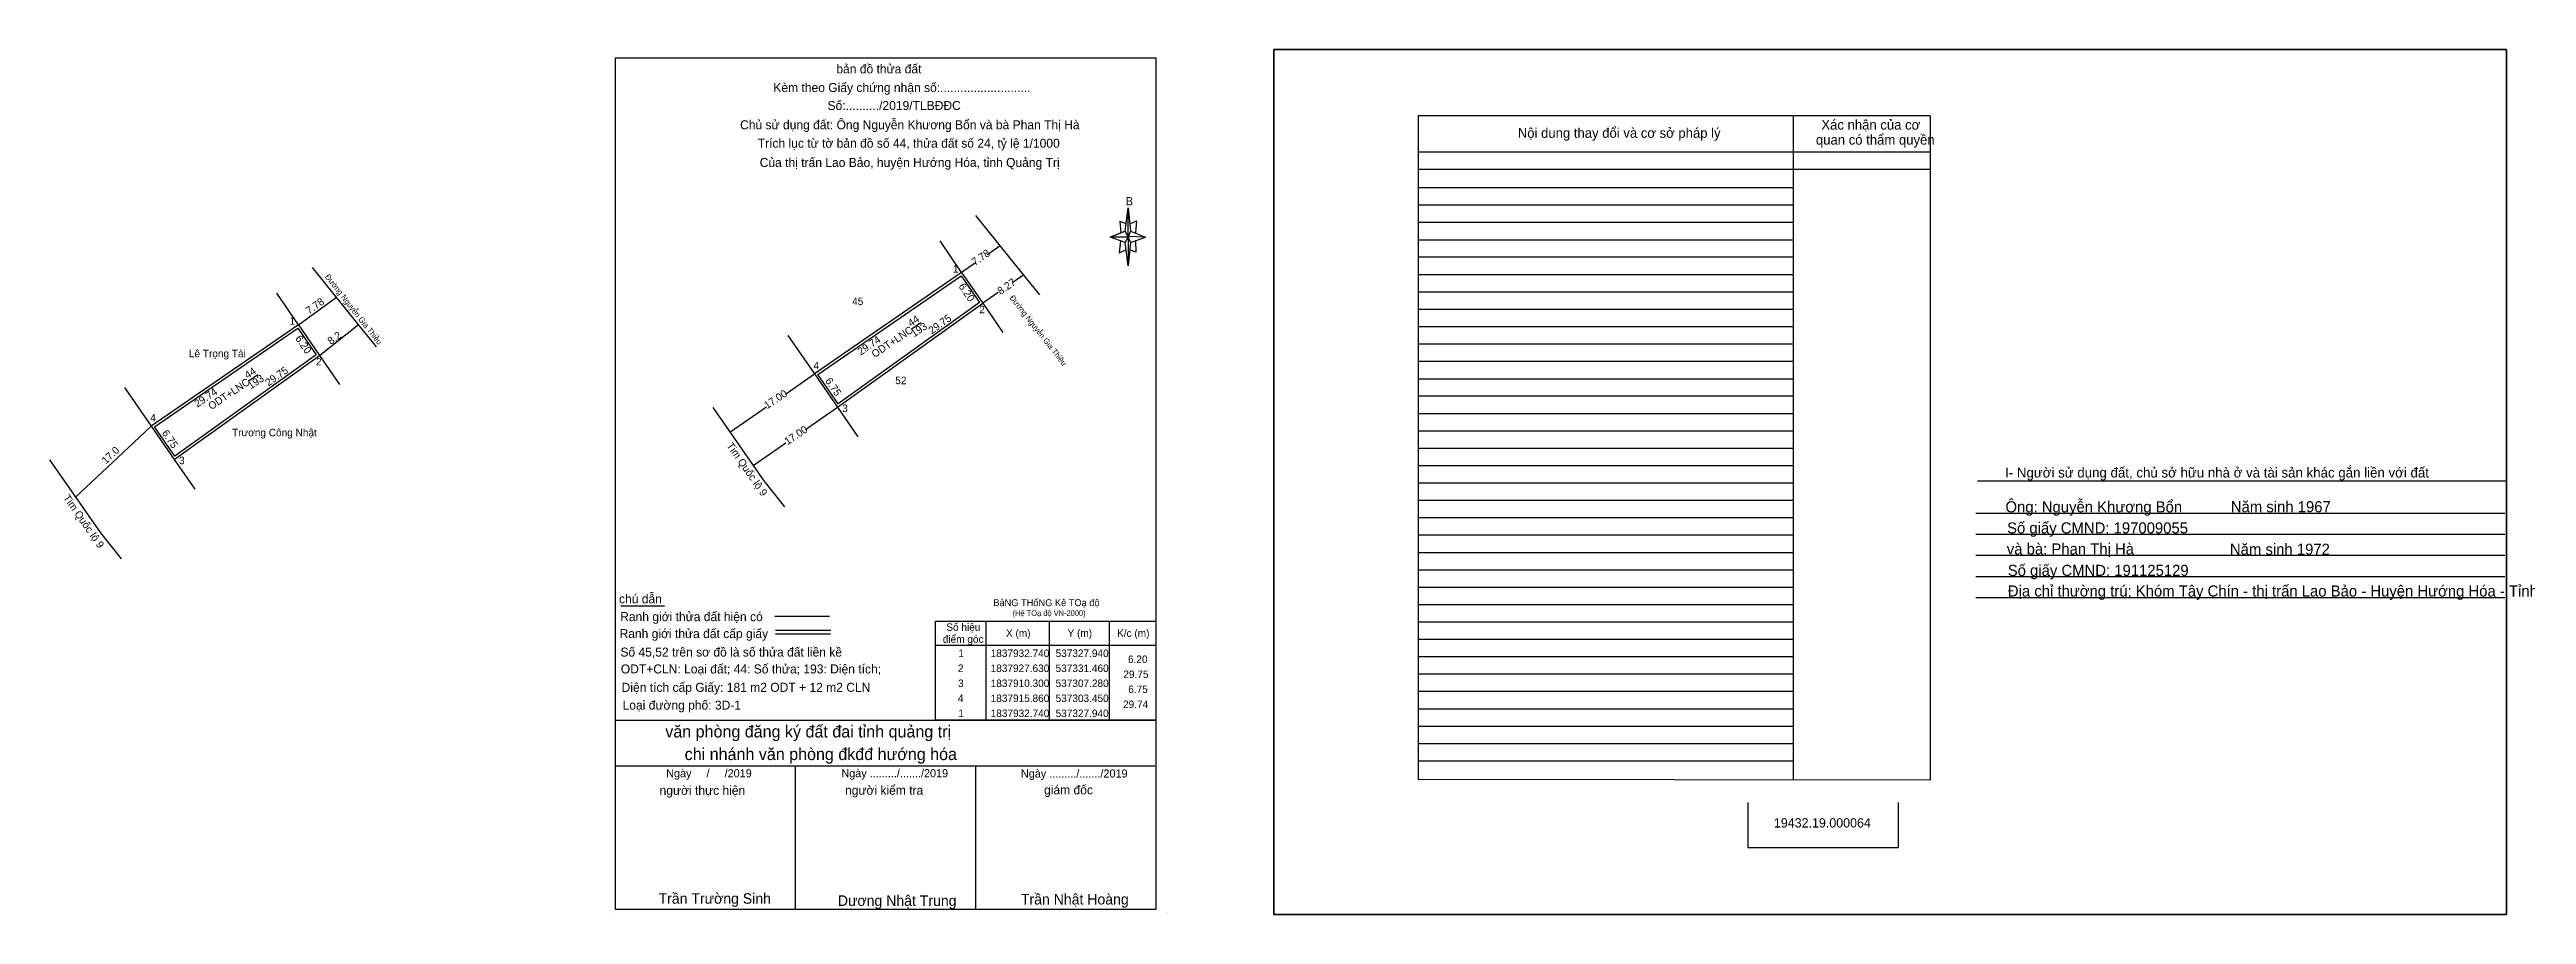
# Model space of a CAD drawing. Extents: x 317 to 537910, y -7 to 1837979.
# Drawn here: x 537286.5 to 537698.9, y 1837834.5 to 1837978.6 of the extents above; entities that cross this region are included whole.
import ezdxf

# ---------------------------------------------------------------- set-up
doc = ezdxf.new("R2010")
doc.units = 0
for name, color, linetype in [('Level 1', 7, 'Continuous'), ('Level 13', 7, 'Continuous'), ('Level 17', 7, 'Continuous'), ('Level 18', 7, 'Continuous'), ('Level 2', 7, 'Continuous'), ('Level 28', 7, 'Continuous'), ('Level 3', 7, 'Continuous'), ('Level 5', 7, 'Continuous'), ('Level 50', 7, 'Continuous'), ('Level 6', 7, 'Continuous'), ('Level 63', 7, 'Continuous')]:
    doc.layers.add(name, color=color, linetype=linetype)

msp = doc.modelspace()

# ---------------------------------------------------------------- linework, layer by layer
at = {"layer": 'Level 1'}
for p, q in [((537490.35, 1837978.56), (537695.55, 1837978.56)), ((537490.35, 1837834.56), (537490.35, 1837978.56)), ((537695.55, 1837978.56), (537695.55, 1837834.56)), ((537607.48, 1837906.74), (537695.54, 1837906.74)), ((537607.19, 1837901.34), (537695.24, 1837901.34)), ((537607.19, 1837897.84), (537695.24, 1837897.84)), ((537607.19, 1837894.34), (537695.24, 1837894.34)), ((537607.19, 1837890.84), (537695.24, 1837890.84)), ((537607.19, 1837887.34), (537695.24, 1837887.34)), ((537569.26, 1837853.2), (537569.26, 1837845.7)), ((537594.24, 1837853.2), (537594.24, 1837845.7)), ((537569.26, 1837845.7), (537594.24, 1837845.7)), ((537695.55, 1837834.56), (537490.35, 1837834.56))]:
    msp.add_line(p, q, dxfattribs=at)
for points in [[(537490.35, 1837834.56), (537695.55, 1837834.56), (537695.55, 1837978.56), (537490.35, 1837978.56)], [(537490.35, 1837834.56), (537695.55, 1837834.56), (537695.55, 1837978.56), (537490.35, 1837978.56)], [(537438.26, 1837940.87), (537441.33, 1837936.42), (537417.8, 1837919.55), (537414.43, 1837924.45)], [(537327.84, 1837932.18), (537330.91, 1837927.73), (537307.38, 1837910.86), (537304.01, 1837915.76)]]:
    msp.add_lwpolyline(points, close=True, dxfattribs=at)
at = {"layer": 'Level 13'}
for points in [[(537429.97, 1837932.02), (537431.58, 1837933.12)], [(537319.55, 1837923.33), (537321.16, 1837924.43)]]:
    msp.add_lwpolyline(points, dxfattribs=at)
at = {"layer": 'Level 17'}
msp.add_line((537381.63, 1837885.95), (537388.87, 1837885.95), dxfattribs=at)
at = {"layer": 'Level 2'}
for p, q in [((537599.62, 1837967.52), (537514.35, 1837967.52)), ((537514.35, 1837967.52), (537514.35, 1837857)), ((537576.78, 1837967.52), (537576.81, 1837856.92)), ((537599.62, 1837967.52), (537599.57, 1837856.88)), ((537599.62, 1837961.48), (537514.46, 1837961.48)), ((537576.78, 1837955.52), (537514.34, 1837955.52)), ((537599.62, 1837958.6), (537514.46, 1837958.6)), ((537576.78, 1837952.64), (537514.34, 1837952.64)), ((537576.78, 1837952.64), (537514.35, 1837952.64)), ((537576.78, 1837949.74), (537514.35, 1837949.74)), ((537576.78, 1837946.84), (537514.35, 1837946.84)), ((537576.78, 1837943.96), (537514.35, 1837943.96)), ((537576.78, 1837941.06), (537514.35, 1837941.06)), ((537576.78, 1837938.18), (537514.35, 1837938.18)), ((537576.79, 1837935.28), (537514.35, 1837935.28)), ((537576.79, 1837932.38), (537514.35, 1837932.38)), ((537576.79, 1837929.5), (537514.35, 1837929.5)), ((537576.8, 1837926.6), (537514.35, 1837926.6)), ((537576.8, 1837923.7), (537514.35, 1837923.7)), ((537576.8, 1837920.82), (537514.35, 1837920.82)), ((537576.8, 1837917.92), (537514.35, 1837917.92)), ((537576.8, 1837915.04), (537514.35, 1837915.04)), ((537576.8, 1837912.14), (537514.35, 1837912.14)), ((537576.8, 1837909.24), (537514.35, 1837909.24)), ((537576.8, 1837906.36), (537514.35, 1837906.36)), ((537576.8, 1837903.46), (537514.35, 1837903.46)), ((537576.8, 1837900.56), (537514.35, 1837900.56)), ((537576.8, 1837897.68), (537514.35, 1837897.68)), ((537576.81, 1837894.78), (537514.35, 1837894.78)), ((537576.81, 1837891.88), (537514.35, 1837891.88)), ((537576.81, 1837889), (537514.35, 1837889)), ((537576.81, 1837886.1), (537514.35, 1837886.1)), ((537576.82, 1837883.22), (537514.35, 1837883.22)), ((537576.82, 1837880.32), (537514.35, 1837880.32)), ((537576.82, 1837877.42), (537514.35, 1837877.42)), ((537576.82, 1837874.54), (537514.35, 1837874.54)), ((537576.82, 1837871.64), (537514.35, 1837871.64)), ((537576.82, 1837868.74), (537514.35, 1837868.74)), ((537576.82, 1837865.86), (537514.35, 1837865.86)), ((537576.82, 1837862.96), (537514.35, 1837862.96)), ((537576.82, 1837860.08), (537514.35, 1837860.08)), ((537599.57, 1837856.88), (537514.35, 1837857))]:
    msp.add_line(p, q, dxfattribs=at)
at = {"layer": 'Level 3'}
for p, q in [((537448.24, 1837941.57), (537440.71, 1837950.94)), ((537438.36, 1837941.43), (537434.79, 1837946.7)), ((537440.62, 1837942.99), (537438.36, 1837941.43)), ((537444.79, 1837945.86), (537442.67, 1837944.4)), ((537337.82, 1837932.88), (537330.29, 1837942.25)), ((537438.36, 1837941.43), (537413.87, 1837924.55)), ((537438.36, 1837941.43), (537441.88, 1837936.32)), ((537448.69, 1837941.02), (537446.87, 1837939.77)), ((537451.38, 1837937.72), (537448.24, 1837941.57)), ((537327.94, 1837932.74), (537324.37, 1837938.01)), ((537417.7, 1837918.99), (537441.88, 1837936.32)), ((537444.44, 1837938.09), (537441.88, 1837936.32)), ((537441.88, 1837936.32), (537445.22, 1837931.47)), ((537327.94, 1837932.74), (537303.45, 1837915.86)), ((537327.94, 1837932.74), (537331.46, 1837927.63)), ((537340.96, 1837929.03), (537337.82, 1837932.88)), ((537409.4, 1837930.96), (537413.87, 1837924.55)), ((537307.28, 1837910.3), (537331.46, 1837927.63)), ((537331.46, 1837927.63), (537334.8, 1837922.78)), ((537409.01, 1837921.2), (537413.87, 1837924.55)), ((537298.98, 1837922.27), (537303.45, 1837915.86)), ((537399.78, 1837914.85), (537405.89, 1837919.05)), ((537412.34, 1837915.29), (537417.7, 1837918.99)), ((537417.7, 1837918.99), (537421.1, 1837914.05)), ((537303.45, 1837915.86), (537300.54, 1837913.13)), ((537300.54, 1837913.13), (537290.8, 1837903.99)), ((537307.28, 1837910.3), (537310.68, 1837905.36)), ((537403.64, 1837909.3), (537409.09, 1837913.06))]:
    msp.add_line(p, q, dxfattribs=at)
at = {"layer": 'Level 5'}
for p, q in [((537465.58, 1837948.32), (537466.08, 1837952.22)), ((537465.58, 1837948.32), (537463.08, 1837947.32)), ((537463.08, 1837947.32), (537465.58, 1837948.32)), ((537465.58, 1837946.42), (537463.08, 1837947.32)), ((537466.08, 1837947.32), (537463.08, 1837947.32)), ((537465.78, 1837949.52), (537464.68, 1837949.92)), ((537464.68, 1837949.92), (537464.88, 1837948.02)), ((537466.08, 1837947.32), (537465.58, 1837948.32)), ((537465.58, 1837948.32), (537466.48, 1837946.42)), ((537468.98, 1837947.32), (537466.08, 1837947.42)), ((537466.08, 1837947.42), (537466.08, 1837947.32)), ((537466.08, 1837947.32), (537466.48, 1837946.42)), ((537466.38, 1837949.52), (537467.48, 1837950.02)), ((537466.48, 1837948.32), (537468.98, 1837947.32)), ((537466.48, 1837946.42), (537468.98, 1837947.32)), ((537466.48, 1837946.42), (537468.98, 1837947.32)), ((537467.48, 1837950.02), (537467.28, 1837948.02)), ((537464.78, 1837946.72), (537464.58, 1837944.72)), ((537464.58, 1837944.72), (537465.68, 1837945.22)), ((537466.48, 1837946.42), (537466.08, 1837942.52)), ((537467.38, 1837944.82), (537466.38, 1837945.22)), ((537467.28, 1837946.72), (537467.38, 1837944.82)), ((537380.71, 1837866.88), (537470.71, 1837866.88)), ((537380.71, 1837859.28), (537470.51, 1837859.28)), ((537380.71, 1837859.28), (537470.51, 1837859.28)), ((537380.71, 1837859.28), (537470.51, 1837859.28)), ((537380.71, 1837835.38), (537380.71, 1837859.28)), ((537410.71, 1837835.38), (537410.71, 1837859.28)), ((537440.71, 1837835.38), (537440.71, 1837859.28)), ((537380.24, 1837834.61), (537380.24, 1837834.61)), ((537380.24, 1837834.61), (537380.24, 1837834.61)), ((537380.24, 1837834.61), (537380.24, 1837834.61)), ((537380.64, 1837834.54), (537380.64, 1837834.54)), ((537380.64, 1837834.54), (537380.64, 1837834.54)), ((537380.64, 1837834.54), (537380.64, 1837834.54)), ((537470.71, 1837835.38), (537380.71, 1837835.38))]:
    msp.add_line(p, q, dxfattribs=at)
for points in [[(537380.71, 1837977.18), (537470.71, 1837977.18), (537470.71, 1837835.38), (537380.71, 1837835.38)], [(537466.08, 1837952.22), (537466.48, 1837948.32), (537466.08, 1837947.32)], [(537466.08, 1837947.32), (537466.08, 1837942.52), (537465.58, 1837946.42)]]:
    msp.add_lwpolyline(points, close=True, dxfattribs=at)
at = {"layer": 'Level 50'}
for p, q in [((537327.94, 1837932.74), (537334.26, 1837937.3)), ((537331.48, 1837927.61), (537337.93, 1837932.75)), ((537413.87, 1837924.55), (537417.7, 1837918.99)), ((537396.93, 1837918.95), (537405.4, 1837906.77)), ((537303.45, 1837915.86), (537307.28, 1837910.3)), ((537286.51, 1837910.26), (537294.98, 1837898.08)), ((537405.4, 1837906.77), (537408.88, 1837902.43)), ((537294.98, 1837898.08), (537298.46, 1837893.74))]:
    msp.add_line(p, q, dxfattribs=at)
at = {"layer": 'Level 6'}
for p, q in [((537407.23, 1837884.21), (537416.37, 1837884.21)), ((537407.37, 1837881.9), (537416.57, 1837881.9)), ((537407.37, 1837881.28), (537416.51, 1837881.28)), ((537472.61, 1837834.88), (537472.61, 1837834.88)), ((537472.61, 1837834.88), (537472.61, 1837834.88)), ((537472.61, 1837834.88), (537472.61, 1837834.88))]:
    msp.add_line(p, q, dxfattribs=at)
at = {"layer": 'Level 63'}
for p, q in [((537442.41, 1837883.38), (537442.41, 1837866.88)), ((537452.91, 1837883.38), (537452.91, 1837866.88)), ((537462.91, 1837883.38), (537462.91, 1837866.88)), ((537434.01, 1837879.38), (537470.71, 1837879.38))]:
    msp.add_line(p, q, dxfattribs=at)
msp.add_lwpolyline([(537434.01, 1837883.38), (537470.71, 1837883.38), (537470.71, 1837866.88), (537434.01, 1837866.88)], close=True, dxfattribs=at)

# ---------------------------------------------------------------- texts
at = {"layer": 'Level 1'}
for s, height, p in [('BảNG THốNG Kê TOạ độ ', 1.15, (537443.63, 1837885.88)), ('(Hệ TOạ độ VN-2000)', 0.93, (537446.83, 1837884.26))]:
    msp.add_text(s, height=height, dxfattribs=at).set_placement(p)
at = {"layer": 'Level 13'}
for s, p in [('ODT+LNC ', (537423.88, 1837927.18)), ('44', (537429.91, 1837932.35)), ('193', (537430.45, 1837930.62)), ('ODT+LNC ', (537313.46, 1837918.5)), ('44', (537319.49, 1837923.67)), ('193', (537320.03, 1837921.94))]:
    msp.add_text(s, height=1.25, rotation=33.9174, dxfattribs=at).set_placement(p)
at = {"layer": 'Level 18'}
msp.add_text('19432.19.000064', height=1.55, dxfattribs=at).set_placement((537573.58, 1837849.02))
at = {"layer": 'Level 2'}
for s, p in [('Nội dung thay đổi và cơ sở pháp lý', (537530.94, 1837963.86)), ('Nội dung thay đổi và cơ sở pháp lý', (537530.94, 1837963.86)), (' quan có thẩm quyền', (537579.97, 1837962.72)), (' quan có thẩm quyền', (537579.97, 1837962.72)), ('Xác nhận của cơ', (537581.48, 1837965.22)), ('Xác nhận của cơ', (537581.48, 1837965.22))]:
    msp.add_text(s, height=1.6304, dxfattribs=at).set_placement(p)
at = {"layer": 'Level 28'}
for s, height, p in [('I- Người sử dụng đất, chủ sở hữu nhà ở và tài sản khác gắn liền với đất', 1.6528, (537612.07, 1837907.3)), ('Ông: Nguyễn Khương Bổn', 1.85, (537612.13, 1837901.49)), ('Năm sinh 1967', 1.85, (537649.65, 1837901.51)), ('Số giấy CMND: 197009055', 1.85, (537612.4, 1837897.98)), ('và bà: Phan Thị Hà', 1.85, (537612.35, 1837894.48)), ('Năm sinh 1972', 1.85, (537649.5, 1837894.43)), ('Địa chỉ thường trú: Khóm Tây Chín - thị trấn Lao Bảo - Huyện Hướng Hóa - Tỉnh Quảng Trị', 1.85, (537612.53, 1837887.48)), ('Số giấy CMND: 191125129', 1.85, (537612.51, 1837890.91))]:
    msp.add_text(s, height=height, dxfattribs=at).set_placement(p)
at = {"layer": 'Level 3'}
for s, rotation, p in [('7.78', 35.8112, (537329.74, 1837934.41)), ('8.2', 35.8112, (537333.35, 1837929.35)), ('17.00', 33.6482, (537405.98, 1837918.65)), ('17.00', 33.6482, (537409.37, 1837912.66)), ('17.0', 43.178, (537295.9, 1837909.45)), ('Tim Quốc lộ 9', 304.8148, (537399.15, 1837912.6)), ('Tim Quốc lộ 9', 304.8148, (537288.73, 1837903.92))]:
    msp.add_text(s, height=1.25, rotation=rotation, dxfattribs=at).set_placement(p)
at = {"layer": 'Level 5'}
for s, height, p in [('bản đồ thửa đất', 1.5, (537417.5, 1837974.59)), ('Kèm theo Giấy chứng nhận số:...........................', 1.5, (537407.01, 1837971.48)), ('Số:........../2019/TLBĐĐC', 1.5, (537416.03, 1837968.49)), ('Chủ sử dụng đất: Ông Nguyễn Khương Bổn và bà Phan Thị Hà', 1.5, (537401.47, 1837965.28)), ('Trích lục từ tờ bản đồ số 44, thửa đất số 24, tỷ lệ 1/1000 ', 1.5, (537404.41, 1837962.21)), ('Của thị trấn Lao Bảo, huyện Hướng Hóa, tỉnh Quảng Trị', 1.5, (537404.74, 1837959)), ('B', 1.38, (537465.66, 1837952.61)), ('văn phòng đăng ký đất đai tỉnh quảng trị', 2, (537389.02, 1837864.01)), ('chi nhánh văn phòng đkđđ hướng hóa', 2, (537392.25, 1837860.25)), ('Ngày     /     /2019', 1.35, (537389.16, 1837857.38)), ('Ngày ........./......./2019', 1.35, (537418.34, 1837857.39)), ('Ngày ........./......./2019', 1.35, (537448.22, 1837857.34)), ('người thực hiện', 1.5, (537388.07, 1837854.46)), ('người kiểm tra', 1.5, (537418.94, 1837854.48)), ('giám đốc', 1.5, (537452.08, 1837854.54)), ('Trần Trường Sinh', 1.75, (537387.9, 1837836.33)), ('Dương Nhật Trung', 1.75, (537417.75, 1837835.97)), ('Trần Nhật Hoàng', 1.75, (537448.22, 1837836.2))]:
    msp.add_text(s, height=height, dxfattribs=at).set_placement(p)
at = {"layer": 'Level 50'}
for p in [(537332.3, 1837940.7), (537446.28, 1837937.19)]:
    msp.add_text('Đường Nguyễn Gia Thiều ', height=0.94, rotation=308.0692, dxfattribs=at).set_placement(p)
for s, p in [('45', (537420.13, 1837936)), ('Lê Trọng Tài', (537309.71, 1837927.32)), ('52', (537427.31, 1837922.84)), ('Trương Công Nhật', (537316.89, 1837914.16))]:
    msp.add_text(s, height=1.25, dxfattribs=at).set_placement(p)
at = {"layer": 'Level 6'}
for s, p in [('chú dẫn', (537381.31, 1837886.34)), ('Ranh giới thửa đất cấp giấy', (537381.4, 1837880.56)), ('Ranh giới thửa đất hiện có ', (537381.51, 1837883.38)), ('Số 45,52 trên sơ đồ là số thửa đất liền kề', (537381.55, 1837877.48)), ('ODT+CLN: Loại đất; 44: Số thửa; 193: Diện tích;', (537381.62, 1837874.67)), ('Diện tích cấp Giấy: 181 m2 ODT + 12 m2 CLN', (537381.75, 1837871.61)), ('Loại đường phố: 3D-1', (537381.91, 1837868.65))]:
    msp.add_text(s, height=1.5, dxfattribs=at).set_placement(p)
at = {"layer": 'Level 63'}
for s, rotation, p in [('7.78', 34.577, (537440.55, 1837942.51)), ('6.20', 304.5608, (537437.77, 1837939.12)), ('8.27', 34.577, (537444.84, 1837937.67)), ('6.20', 304.5608, (537327.35, 1837930.44)), ('29.74', 34.577, (537421.56, 1837927.59)), ('29.75', 35.6295, (537433.39, 1837931.11)), ('29.75', 35.6295, (537322.97, 1837922.43)), ('6.75', 304.561, (537415.56, 1837923.38)), ('29.74', 34.577, (537311.14, 1837918.91)), ('6.75', 304.561, (537305.14, 1837914.7))]:
    msp.add_text(s, height=1.25, rotation=rotation, dxfattribs=at).set_placement(p)
for s, p in [(' 1', (537436.43, 1837941.42)), (' 2', (537440.82, 1837934.64)), (' 1', (537326.01, 1837932.74)), (' 2', (537330.4, 1837925.96)), (' 4', (537413.23, 1837925.32)), (' 3', (537418.02, 1837918.2)), (' 4', (537302.81, 1837916.64)), (' 3', (537307.6, 1837909.52)), ('điểm góc', (537435.22, 1837879.76)), ('Số hiệu', (537435.81, 1837881.76)), ('X (m)', (537445.74, 1837880.76)), ('Y (m)', (537455.99, 1837880.76)), ('K/c (m)', (537464.24, 1837880.76)), (' 1', (537437.34, 1837877.41)), ('1837932.740', (537443.19, 1837877.41)), ('537327.940', (537454, 1837877.41)), ('6.20', (537466.05, 1837876.41)), (' 2', (537437.28, 1837874.91)), (' 3', (537437.3, 1837872.41)), ('1837927.630', (537443.19, 1837874.91)), ('1837910.300', (537443.19, 1837872.41)), ('537331.460', (537454, 1837874.91)), ('537307.280', (537454, 1837872.41)), ('29.75', (537465.28, 1837873.91)), (' 4', (537437.27, 1837869.91)), ('1837915.860', (537443.19, 1837869.91)), ('537303.450', (537454, 1837869.91)), ('29.74', (537465.23, 1837868.91)), ('6.75', (537466.1, 1837871.41)), (' 1', (537437.34, 1837867.41)), ('1837932.740', (537443.19, 1837867.41)), ('537327.940', (537454, 1837867.41))]:
    msp.add_text(s, height=1.25, dxfattribs=at).set_placement(p)

doc.saveas('drawing.dxf')
